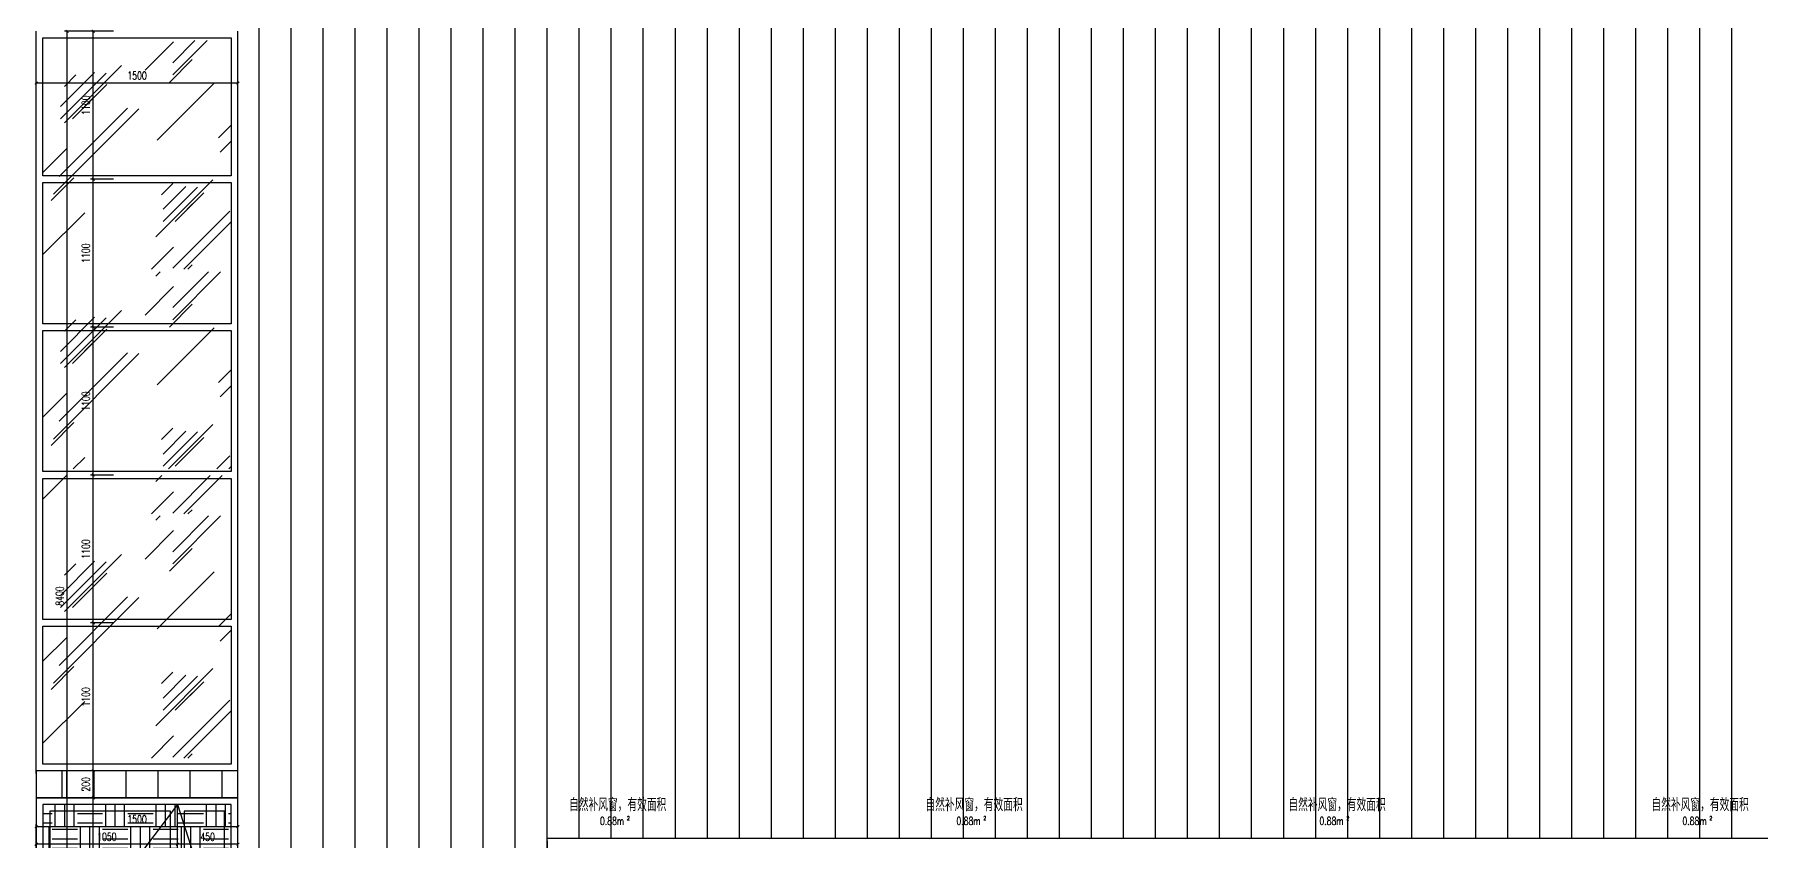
# Model space of a CAD drawing. Extents: x -2377130 to 293730, y -2 to 754590.
# Drawn here: x 26307 to 39150, y 519612 to 525612 of the extents above; entities that cross this region are included whole.
import ezdxf

# ---------------------------------------------------------------- set-up
doc = ezdxf.new("R2010")
doc.units = 0
doc.header["$LTSCALE"] = 1000
doc.header["$MEASUREMENT"] = 0
doc.layers.get('Defpoints').update_dxf_attribs({"color": 210})
for name, color, linetype in [('A-HATCH-2', 251, 'Continuous'), ('A-LIN-V', 9, 'Continuous'), ('A-WINDOW', 140, 'Continuous'), ('A-门窗表显示尺寸', 160, 'Continuous'), ('SPACE', 7, 'Continuous'), ('SPACE_HATCH', 8, 'Continuous'), ('参考线', 8, 'Continuous')]:
    doc.layers.add(name, color=color, linetype=linetype)
doc.layers.add('A-WALL-HATCH', color=8, linetype='Continuous', lineweight=13)
doc.styles.add('_TCH_DIM_T3', font='SIMPLEX', dxfattribs={"width": 0.705882, "bigfont": 'GBCBIG'})
doc.styles.add('_TCH_SPACE', font='SIMPLEX', dxfattribs={"height": 5, "bigfont": 'GBCBIG'})
doc.styles.add('A-DIM_T3', font='SIMPLEX', dxfattribs={"width": 0.705882, "bigfont": 'GBCBIG'})
doc.dimstyles.new('_TCH_ARCH&&20', dxfattribs={"dimtxt": 59.5, "dimasz": 20, "dimexe": 20, "dimexo": 20, "dimgap": 25.25, "dimtad": 1, "dimdec": 0, "dimzin": 0, "dimdsep": 46, "dimtxsty": '_TCH_DIM_T3', "dimblk": 'ARCHTICK', "dimcen": 0.09, "dimclrt": 7, "dimazin": 2, "dimtfac": 1, "dimtdec": 0, "dimtix": 1, "dimtmove": 2, "dimatfit": 3, "dimfxl": 0, "dimtolj": 1, "dimtzin": 0, "dimarcsym": 0})
doc.dimstyles.new('A-DIM&&20', dxfattribs={"dimtxt": 59.5, "dimasz": 20, "dimexe": 20, "dimexo": 20, "dimgap": 25.25, "dimtad": 1, "dimdec": 0, "dimzin": 0, "dimdsep": 46, "dimtxsty": 'A-DIM_T3', "dimblk": 'ARCHTICK', "dimcen": 0.09, "dimclrt": 7, "dimazin": 2, "dimtfac": 1, "dimtdec": 0, "dimtix": 1, "dimtmove": 2, "dimatfit": 3, "dimfxl": 0, "dimtolj": 1, "dimtzin": 0, "dimarcsym": 0})

# ---------------------------------------------------------------- blocks, each defined once
blk = doc.blocks.new('_ArchTick')
at = {"color": 0, "linetype": 'ByBlock', "const_width": 0.4}
blk.add_lwpolyline([(-0.5, -0.5), (0.5, 0.5)], dxfattribs=at)
blk = doc.blocks.new('*D1613')
at = {"layer": 'A-门窗表显示尺寸', "color": 0, "lineweight": -2}
for p, q in [((30119, 519617), (30119, 519350)), ((51019, 519617), (51019, 519350)), ((30119, 519370), (51019, 519370))]:
    blk.add_line(p, q, dxfattribs=at)
at = {"layer": 'Defpoints', "color": 0}
for p in [(30119, 519637), (51019, 519637), (51019, 519370)]:
    blk.add_point(p, dxfattribs=at)
at = {"layer": 'A-门窗表显示尺寸', "color": 0, "lineweight": -2, "xscale": 20, "yscale": 20, "zscale": 20, "rotation": 180}
blk.add_blockref('_ArchTick', (30119, 519370), dxfattribs=at)
at = {"layer": 'A-门窗表显示尺寸', "color": 0, "lineweight": -2, "xscale": 20, "yscale": 20, "zscale": 20}
blk.add_blockref('_ArchTick', (51019, 519370), dxfattribs=at)
at = {"layer": 'A-门窗表显示尺寸', "color": 7, "insert": (40569, 519425), "char_height": 59.5, "attachment_point": 5, "style": 'A-DIM_T3'}
blk.add_mtext('\\A1;20900', dxfattribs=at)
blk = doc.blocks.new('*D1614')
at = {"layer": 'A-门窗表显示尺寸', "color": 0, "lineweight": -2}
for p, q in [((26893, 520137), (26723, 520137)), ((26743, 519937), (26743, 520137)), ((26893, 519937), (26723, 519937))]:
    blk.add_line(p, q, dxfattribs=at)
at = {"layer": 'Defpoints', "color": 0}
for p in [(26743, 520137), (26913, 520137), (26913, 519937)]:
    blk.add_point(p, dxfattribs=at)
at = {"layer": 'A-门窗表显示尺寸', "color": 0, "lineweight": -2, "xscale": 20, "yscale": 20, "zscale": 20}
for p, rotation in [((26743, 520137), 90), ((26743, 519937), 270)]:
    blk.add_blockref('_ArchTick', p, dxfattribs=dict(at, rotation=rotation))
at = {"layer": 'A-门窗表显示尺寸', "color": 7, "insert": (26688, 520037), "char_height": 59.5, "attachment_point": 5, "rotation": 90, "style": '_TCH_DIM_T3'}
blk.add_mtext('\\A1;200', dxfattribs=at)
blk = doc.blocks.new('*D1615')
at = {"layer": 'A-门窗表显示尺寸', "color": 0, "lineweight": -2}
for p, q in [((26893, 521237), (26723, 521237)), ((26743, 520137), (26743, 521237)), ((26893, 520137), (26723, 520137))]:
    blk.add_line(p, q, dxfattribs=at)
at = {"layer": 'Defpoints', "color": 0}
for p in [(26743, 521237), (26913, 521237), (26913, 520137)]:
    blk.add_point(p, dxfattribs=at)
at = {"layer": 'A-门窗表显示尺寸', "color": 0, "lineweight": -2, "xscale": 20, "yscale": 20, "zscale": 20}
for p, rotation in [((26743, 521237), 90), ((26743, 520137), 270)]:
    blk.add_blockref('_ArchTick', p, dxfattribs=dict(at, rotation=rotation))
at = {"layer": 'A-门窗表显示尺寸', "color": 7, "insert": (26688, 520687), "char_height": 59.5, "attachment_point": 5, "rotation": 90, "style": '_TCH_DIM_T3'}
blk.add_mtext('\\A1;1100', dxfattribs=at)
blk = doc.blocks.new('*D1616')
at = {"layer": 'A-门窗表显示尺寸', "color": 0, "lineweight": -2}
for p, q in [((26893, 522337), (26723, 522337)), ((26743, 521237), (26743, 522337)), ((26893, 521237), (26723, 521237))]:
    blk.add_line(p, q, dxfattribs=at)
at = {"layer": 'Defpoints', "color": 0}
for p in [(26743, 522337), (26913, 522337), (26913, 521237)]:
    blk.add_point(p, dxfattribs=at)
at = {"layer": 'A-门窗表显示尺寸', "color": 0, "lineweight": -2, "xscale": 20, "yscale": 20, "zscale": 20}
for p, rotation in [((26743, 522337), 90), ((26743, 521237), 270)]:
    blk.add_blockref('_ArchTick', p, dxfattribs=dict(at, rotation=rotation))
at = {"layer": 'A-门窗表显示尺寸', "color": 7, "insert": (26688, 521787), "char_height": 59.5, "attachment_point": 5, "rotation": 90, "style": '_TCH_DIM_T3'}
blk.add_mtext('\\A1;1100', dxfattribs=at)
blk = doc.blocks.new('*D1617')
at = {"layer": 'A-门窗表显示尺寸', "color": 0, "lineweight": -2}
for p, q in [((26893, 523437), (26723, 523437)), ((26743, 522337), (26743, 523437)), ((26893, 522337), (26723, 522337))]:
    blk.add_line(p, q, dxfattribs=at)
at = {"layer": 'Defpoints', "color": 0}
for p in [(26743, 523437), (26913, 523437), (26913, 522337)]:
    blk.add_point(p, dxfattribs=at)
at = {"layer": 'A-门窗表显示尺寸', "color": 0, "lineweight": -2, "xscale": 20, "yscale": 20, "zscale": 20}
for p, rotation in [((26743, 523437), 90), ((26743, 522337), 270)]:
    blk.add_blockref('_ArchTick', p, dxfattribs=dict(at, rotation=rotation))
at = {"layer": 'A-门窗表显示尺寸', "color": 7, "insert": (26688, 522887), "char_height": 59.5, "attachment_point": 5, "rotation": 90, "style": '_TCH_DIM_T3'}
blk.add_mtext('\\A1;1100', dxfattribs=at)
blk = doc.blocks.new('*D1618')
at = {"layer": 'A-门窗表显示尺寸', "color": 0, "lineweight": -2}
for p, q in [((26893, 524537), (26723, 524537)), ((26743, 523437), (26743, 524537)), ((26893, 523437), (26723, 523437))]:
    blk.add_line(p, q, dxfattribs=at)
at = {"layer": 'Defpoints', "color": 0}
for p in [(26743, 524537), (26913, 524537), (26913, 523437)]:
    blk.add_point(p, dxfattribs=at)
at = {"layer": 'A-门窗表显示尺寸', "color": 0, "lineweight": -2, "xscale": 20, "yscale": 20, "zscale": 20}
for p, rotation in [((26743, 524537), 90), ((26743, 523437), 270)]:
    blk.add_blockref('_ArchTick', p, dxfattribs=dict(at, rotation=rotation))
at = {"layer": 'A-门窗表显示尺寸', "color": 7, "insert": (26688, 523987), "char_height": 59.5, "attachment_point": 5, "rotation": 90, "style": '_TCH_DIM_T3'}
blk.add_mtext('\\A1;1100', dxfattribs=at)
blk = doc.blocks.new('*D1619')
at = {"layer": 'A-门窗表显示尺寸', "color": 0, "lineweight": -2}
for p, q in [((26893, 525637), (26723, 525637)), ((26743, 524537), (26743, 525637)), ((26893, 524537), (26723, 524537))]:
    blk.add_line(p, q, dxfattribs=at)
at = {"layer": 'Defpoints', "color": 0}
for p in [(26743, 525637), (26913, 525637), (26913, 524537)]:
    blk.add_point(p, dxfattribs=at)
at = {"layer": 'A-门窗表显示尺寸', "color": 0, "lineweight": -2, "xscale": 20, "yscale": 20, "zscale": 20}
for p, rotation in [((26743, 525637), 90), ((26743, 524537), 270)]:
    blk.add_blockref('_ArchTick', p, dxfattribs=dict(at, rotation=rotation))
at = {"layer": 'A-门窗表显示尺寸', "color": 7, "insert": (26688, 525087), "char_height": 59.5, "attachment_point": 5, "rotation": 90, "style": '_TCH_DIM_T3'}
blk.add_mtext('\\A1;1100', dxfattribs=at)
blk = doc.blocks.new('*D1620')
at = {"layer": 'A-门窗表显示尺寸', "color": 0, "lineweight": -2}
for p, q in [((26873, 525637), (26529, 525637)), ((26549, 517237), (26549, 525637)), ((26873, 517237), (26529, 517237))]:
    blk.add_line(p, q, dxfattribs=at)
at = {"layer": 'Defpoints', "color": 0}
for p in [(26549, 525637), (26893, 525637), (26893, 517237)]:
    blk.add_point(p, dxfattribs=at)
at = {"layer": 'A-门窗表显示尺寸', "color": 0, "lineweight": -2, "xscale": 20, "yscale": 20, "zscale": 20}
for p, rotation in [((26549, 525637), 90), ((26549, 517237), 270)]:
    blk.add_blockref('_ArchTick', p, dxfattribs=dict(at, rotation=rotation))
at = {"layer": 'A-门窗表显示尺寸', "color": 7, "insert": (26494, 521437), "char_height": 59.5, "attachment_point": 5, "rotation": 90, "style": '_TCH_DIM_T3'}
blk.add_mtext('\\A1;8400', dxfattribs=at)
blk = doc.blocks.new('*D1621')
at = {"layer": 'A-门窗表显示尺寸', "color": 0, "lineweight": -2}
for p, q in [((26319, 525103), (26319, 525272)), ((27819, 525252), (26319, 525252)), ((27819, 525103), (27819, 525272))]:
    blk.add_line(p, q, dxfattribs=at)
at = {"layer": 'Defpoints', "color": 0}
for p in [(26319, 525252), (26319, 525083), (27819, 525083)]:
    blk.add_point(p, dxfattribs=at)
at = {"layer": 'A-门窗表显示尺寸', "color": 0, "lineweight": -2, "xscale": 20, "yscale": 20, "zscale": 20, "rotation": 180}
blk.add_blockref('_ArchTick', (26319, 525252), dxfattribs=at)
at = {"layer": 'A-门窗表显示尺寸', "color": 0, "lineweight": -2, "xscale": 20, "yscale": 20, "zscale": 20}
blk.add_blockref('_ArchTick', (27819, 525252), dxfattribs=at)
at = {"layer": 'A-门窗表显示尺寸', "color": 7, "insert": (27069, 525307), "char_height": 59.5, "attachment_point": 5, "style": 'A-DIM_T3'}
blk.add_mtext('\\A1;1500', dxfattribs=at)
blk = doc.blocks.new('*D1720')
at = {"layer": 'A-门窗表显示尺寸', "color": 0, "lineweight": -2}
for p, q in [((26879, 519937), (26723, 519937)), ((26743, 517237), (26743, 519937)), ((26879, 517237), (26723, 517237))]:
    blk.add_line(p, q, dxfattribs=at)
at = {"layer": 'Defpoints', "color": 0}
for p in [(26743, 519937), (26899, 519937), (26899, 517237)]:
    blk.add_point(p, dxfattribs=at)
at = {"layer": 'A-门窗表显示尺寸', "color": 0, "lineweight": -2, "xscale": 20, "yscale": 20, "zscale": 20}
for p, rotation in [((26743, 519937), 90), ((26743, 517237), 270)]:
    blk.add_blockref('_ArchTick', p, dxfattribs=dict(at, rotation=rotation))
at = {"layer": 'A-门窗表显示尺寸', "color": 7, "insert": (26688, 518587), "char_height": 59.5, "attachment_point": 5, "rotation": 90, "style": 'A-DIM_T3'}
blk.add_mtext('\\A1;2700', dxfattribs=at)
blk = doc.blocks.new('*D1721')
at = {"layer": 'A-门窗表显示尺寸', "color": 0, "lineweight": -2}
for p, q in [((27369, 519443), (27369, 519612)), ((27819, 519592), (27369, 519592)), ((27819, 519443), (27819, 519612))]:
    blk.add_line(p, q, dxfattribs=at)
at = {"layer": 'Defpoints', "color": 0}
for p in [(27369, 519592), (27369, 519423), (27819, 519423)]:
    blk.add_point(p, dxfattribs=at)
at = {"layer": 'A-门窗表显示尺寸', "color": 0, "lineweight": -2, "xscale": 20, "yscale": 20, "zscale": 20, "rotation": 180}
blk.add_blockref('_ArchTick', (27369, 519592), dxfattribs=at)
at = {"layer": 'A-门窗表显示尺寸', "color": 0, "lineweight": -2, "xscale": 20, "yscale": 20, "zscale": 20}
blk.add_blockref('_ArchTick', (27819, 519592), dxfattribs=at)
at = {"layer": 'A-门窗表显示尺寸', "color": 7, "insert": (27594, 519647), "char_height": 59.5, "attachment_point": 5, "style": 'A-DIM_T3'}
blk.add_mtext('\\A1;450', dxfattribs=at)
blk = doc.blocks.new('*D1722')
at = {"layer": 'A-门窗表显示尺寸', "color": 0, "lineweight": -2}
for p, q in [((26319, 519443), (26319, 519612)), ((27369, 519592), (26319, 519592)), ((27369, 519443), (27369, 519612))]:
    blk.add_line(p, q, dxfattribs=at)
at = {"layer": 'Defpoints', "color": 0}
for p in [(26319, 519592), (26319, 519423), (27369, 519423)]:
    blk.add_point(p, dxfattribs=at)
at = {"layer": 'A-门窗表显示尺寸', "color": 0, "lineweight": -2, "xscale": 20, "yscale": 20, "zscale": 20}
for p, rotation in [((26319, 519592), 180.0000000000032), ((27369, 519592), 3.117506253147439e-12)]:
    blk.add_blockref('_ArchTick', p, dxfattribs=dict(at, rotation=rotation))
at = {"layer": 'A-门窗表显示尺寸', "color": 7, "insert": (26844, 519647), "char_height": 59.5, "attachment_point": 5, "style": 'A-DIM_T3'}
blk.add_mtext('\\A1;1050', dxfattribs=at)
blk = doc.blocks.new('*D1723')
at = {"layer": 'A-门窗表显示尺寸', "color": 0, "lineweight": -2}
for p, q in [((26319, 519573), (26319, 519742)), ((27819, 519722), (26319, 519722)), ((27819, 519573), (27819, 519742))]:
    blk.add_line(p, q, dxfattribs=at)
at = {"layer": 'Defpoints', "color": 0}
for p in [(26319, 519722), (26319, 519553), (27819, 519553)]:
    blk.add_point(p, dxfattribs=at)
at = {"layer": 'A-门窗表显示尺寸', "color": 0, "lineweight": -2, "xscale": 20, "yscale": 20, "zscale": 20}
for p, rotation in [((26319, 519722), 180.0000000000022), ((27819, 519722), 2.238209617644316e-12)]:
    blk.add_blockref('_ArchTick', p, dxfattribs=dict(at, rotation=rotation))
at = {"layer": 'A-门窗表显示尺寸', "color": 7, "insert": (27069, 519777), "char_height": 59.5, "attachment_point": 5, "style": 'A-DIM_T3'}
blk.add_mtext('\\A1;1500', dxfattribs=at)

msp = doc.modelspace()

# ---------------------------------------------------------------- hatches: boundary and pattern name
at = {"layer": 'A-HATCH-2'}
h = msp.add_hatch(dxfattribs=at)
h.set_pattern_fill('ANSI31', color=8, scale=150, angle=45)
h.set_pattern_definition([(90, (-63500, -100), (-238.125, 0), [])])
h.paths.add_polyline_path([(27819.3, 520137.5), (26319.3, 520137.5), (26319.3, 519937.5), (27819.3, 519937.5)])
at = {"layer": 'A-WALL-HATCH'}
h = msp.add_hatch(dxfattribs=at)
h.set_pattern_fill('玻璃2', color=8, scale=100)
h.set_pattern_definition([(45, (2950370, 40), (0, 1527.35065), [600, -360, 600, -360, 240, -523.28157]), (45, (2950340, 70), (0, 1527.35065), [480, -600, 360, -360, 420, -463.28157]), (45, (2950340, 160), (0, 1527.35065), [360, -720, 240, -360, 540, -463.28157]), (45, (2950430, 70), (0, 1527.35065), [360, -720, 300, -1303.2815]), (45, (2950520, 160), (0, 1527.35065), [180, -900, 120, -1483.2815]), (45, (2950370, 310), (0, 1527.35065), [120, -900, 120, -480, 300, -763.28157]), (45, (2950910, 220), (0, 1527.35065), [600, -900, 720, -475.28157]), (45, (2950910, 130), (0, 1527.35065), [840, -600, 900, -355.28157]), (45, (2951060, 250), (0, -1697.05627), [600, -840, 480, -763.28157]), (45, (2950970, 430), (0, 1527.35065), [300, -1200, 360, -823.28157]), (45, (2951150, 340), (0, 1527.35065), [240, -1200, 240, -1003.2815])])
h.paths.add_polyline_path([(27769.3, 523867.5), (26369.3, 523867.5), (26369.3, 525567.5), (27769.3, 525567.5)])
h = msp.add_hatch(dxfattribs=at)
h.set_pattern_fill('玻璃2', color=8, scale=100)
h.set_pattern_definition([(45, (2950370, -1780), (0, 1527.35065), [600, -360, 600, -360, 240, -523.28157]), (45, (2950340, -1750), (0, 1527.35065), [480, -600, 360, -360, 420, -463.28157]), (45, (2950340, -1660), (0, 1527.35065), [360, -720, 240, -360, 540, -463.28157]), (45, (2950430, -1750), (0, 1527.35065), [360, -720, 300, -1303.2815]), (45, (2950520, -1660), (0, 1527.35065), [180, -900, 120, -1483.2815]), (45, (2950370, -1510), (0, 1527.35065), [120, -900, 120, -480, 300, -763.28157]), (45, (2950910, -1600), (0, 1527.35065), [600, -900, 720, -475.28157]), (45, (2950910, -1690), (0, 1527.35065), [840, -600, 900, -355.28157]), (45, (2951060, -1570), (0, -1697.05627), [600, -840, 480, -763.28157]), (45, (2950970, -1390), (0, 1527.35065), [300, -1200, 360, -823.28157]), (45, (2951150, -1480), (0, 1527.35065), [240, -1200, 240, -1003.2815])])
h.paths.add_polyline_path([(26369.3, 522332.5), (27769.3, 522332.5), (27769.3, 522047.5), (26369.3, 522047.5)])
h.paths.add_polyline_path([(27769.3, 522382.5), (26369.3, 522382.5), (26369.3, 523847.5), (27769.3, 523847.5)])
h = msp.add_hatch(dxfattribs=at)
h.set_pattern_fill('玻璃2', color=8, scale=100)
h.set_pattern_definition([(45, (2950370, -3595), (0, 1527.35065), [600, -360, 600, -360, 240, -523.28157]), (45, (2950340, -3565), (0, 1527.35065), [480, -600, 360, -360, 420, -463.28157]), (45, (2950340, -3475), (0, 1527.35065), [360, -720, 240, -360, 540, -463.28157]), (45, (2950430, -3565), (0, 1527.35065), [360, -720, 300, -1303.2815]), (45, (2950520, -3475), (0, 1527.35065), [180, -900, 120, -1483.2815]), (45, (2950370, -3325), (0, 1527.35065), [120, -900, 120, -480, 300, -763.28157]), (45, (2950910, -3415), (0, 1527.35065), [600, -900, 720, -475.28157]), (45, (2950910, -3505), (0, 1527.35065), [840, -600, 900, -355.28157]), (45, (2951060, -3385), (0, -1697.05627), [600, -840, 480, -763.28157]), (45, (2950970, -3205), (0, 1527.35065), [300, -1200, 360, -823.28157]), (45, (2951150, -3295), (0, 1527.35065), [240, -1200, 240, -1003.2815])])
h.paths.add_polyline_path([(27769.3, 520232.5), (26369.3, 520232.5), (26369.3, 522032.5), (27769.3, 522032.5)])
at = {"layer": 'SPACE_HATCH'}
h = msp.add_hatch(dxfattribs=at)
h.set_pattern_fill('土壤', color=8, scale=50, style=0)
h.set_pattern_definition([(0, (0, 0), (187.5, 187.5), [187.5, -187.5]), (0, (0, 70.31), (187.5, 187.5), [187.5, -187.5]), (0, (0, 140.62), (187.5, 187.5), [187.5, -187.5]), (90, (23.44, 164.06), (-187.5, 187.5), [187.5, -187.5]), (90, (93.75, 164.06), (-187.5, 187.5), [187.5, -187.5]), (90, (164.06, 164.06), (-187.5, 187.5), [187.5, -187.5])])
h.paths.add_polyline_path([(26369.3, 517237.5), (27769.3, 517237.5), (27769.3, 519887.5), (26369.3, 519887.5)])
h.paths.add_polyline_path([(27359.6, 518964), (26655.1, 518964), (26655.1, 519094), (27359.6, 519094)])
h.paths.add_polyline_path([(27120.7, 518870.8), (26895.3, 518870.8), (26895.3, 518955), (27120.7, 518955)])

# ---------------------------------------------------------------- linework, layer by layer
at = {"layer": 'A-HATCH-2', "color": 8, "linetype": 'Continuous'}
for p, q in [((27976.9, 517237.5), (27976.9, 535687.5)), ((28215, 517237.5), (28215, 535687.5)), ((28453.1, 517237.5), (28453.1, 535687.5)), ((28691.3, 517237.5), (28691.3, 535687.5)), ((28929.4, 517237.5), (28929.4, 535687.5)), ((29167.5, 517237.5), (29167.5, 535687.5)), ((29405.6, 517237.5), (29405.6, 535687.5)), ((29643.8, 517237.5), (29643.8, 535687.5)), ((29881.9, 517237.5), (29881.9, 535687.5)), ((30120, 519637.5), (30120, 535687.5)), ((30358.1, 519637.5), (30358.1, 535687.5)), ((30596.3, 519637.5), (30596.3, 535687.5)), ((30834.4, 519637.5), (30834.4, 535687.5)), ((31072.5, 519637.5), (31072.5, 535687.5)), ((31310.6, 519637.5), (31310.6, 535687.5)), ((31548.8, 519637.5), (31548.8, 535687.5)), ((31786.9, 519637.5), (31786.9, 535687.5)), ((32025, 519637.5), (32025, 535687.5)), ((32263.1, 519637.5), (32263.1, 535687.5)), ((32501.3, 519637.5), (32501.3, 535687.5)), ((32739.4, 519637.5), (32739.4, 535687.5)), ((32977.5, 519637.5), (32977.5, 535687.5)), ((33215.6, 519637.5), (33215.6, 535687.5)), ((33453.8, 519637.5), (33453.8, 535687.5)), ((33691.9, 519637.5), (33691.9, 535687.5)), ((33930, 519637.5), (33930, 535687.5)), ((34168.1, 519637.5), (34168.1, 535687.5)), ((34406.3, 519637.5), (34406.3, 535687.5)), ((34644.4, 519637.5), (34644.4, 535687.5)), ((34882.5, 519637.5), (34882.5, 535687.5)), ((35120.6, 519637.5), (35120.6, 535687.5)), ((35358.8, 519637.5), (35358.8, 535687.5)), ((35596.9, 519637.5), (35596.9, 535687.5)), ((35835, 519637.5), (35835, 535687.5)), ((36073.1, 519637.5), (36073.1, 535687.5)), ((36311.3, 519637.5), (36311.3, 535687.5)), ((36549.4, 519637.5), (36549.4, 535687.5)), ((36787.5, 519637.5), (36787.5, 535687.5)), ((37025.6, 519637.5), (37025.6, 535687.5)), ((37263.8, 519637.5), (37263.8, 535687.5)), ((37501.9, 519637.5), (37501.9, 535687.5)), ((37740, 519637.5), (37740, 535687.5)), ((37978.1, 519637.5), (37978.1, 535687.5)), ((38216.3, 519637.5), (38216.3, 535687.5)), ((38454.4, 519637.5), (38454.4, 535687.5)), ((38692.5, 519637.5), (38692.5, 535687.5)), ((38930.6, 519637.5), (38930.6, 535687.5))]:
    msp.add_line(p, q, dxfattribs=at)
at = {"layer": 'A-LIN-V', "color": 8}
msp.add_line((27819.3, 520137.5), (26419.3, 520137.5), dxfattribs=at)
at = {"layer": 'A-WALL-HATCH', "color": 8}
msp.add_line((26543.3, 519937.5), (26543.3, 520137.5), dxfattribs=at)
at = {"layer": 'A-WINDOW', "color": 8}
for p, q in [((26319.3, 520117.5), (26319.3, 525637.5)), ((27819.3, 520117.5), (27819.3, 525637.5)), ((27819.3, 520137.5), (26319.3, 520137.5)), ((27819.3, 519937.5), (26319.3, 519937.5)), ((26319.3, 519937.5), (26319.3, 517237.5)), ((27819.3, 517237.5), (27819.3, 519937.5)), ((27369.3, 519887.5), (26369.3, 519887.5)), ((26369.3, 519887.5), (26369.3, 517237.5)), ((27318.9, 519837.5), (26419.3, 519837.5)), ((26419.3, 519837.5), (26419.3, 517287.5)), ((27318.9, 517287.5), (27318.9, 519837.5)), ((27369.3, 517237.5), (27369.3, 519887.5)), ((27769.3, 519887.5), (27369.3, 519887.5)), ((27419.3, 519837.5), (27419.3, 517287.5)), ((27719.3, 519837.5), (27419.3, 519837.5)), ((27719.3, 517287.5), (27719.3, 519837.5)), ((27769.3, 517237.5), (27769.3, 519887.5))]:
    msp.add_line(p, q, dxfattribs=at)
for points in [[(27769.3, 524562.5), (26369.3, 524562.5), (26369.3, 525587.5), (27769.3, 525587.5)], [(27769.3, 523462.5), (26369.3, 523462.5), (26369.3, 524512.5), (27769.3, 524512.5)], [(27769.3, 522362.5), (26369.3, 522362.5), (26369.3, 523412.5), (27769.3, 523412.5)], [(27769.3, 522312.5), (27769.3, 521262.5), (26369.3, 521262.5), (26369.3, 522312.5)], [(27769.3, 520187.5), (26369.3, 520187.5), (26369.3, 521212.5), (27769.3, 521212.5)], [(27819.3, 520137.5), (26319.3, 520137.5), (26319.3, 519937.5), (27819.3, 519937.5)]]:
    msp.add_lwpolyline(points, close=True, dxfattribs=at)
for points in [[(27369.3, 519887.5), (26419.3, 518630), (27369.3, 517237.5)], [(27369.3, 519887.5), (27769.3, 518640), (27369.3, 517237.5)]]:
    msp.add_lwpolyline(points, dxfattribs=at)

# ---------------------------------------------------------------- texts
at = {"layer": 'SPACE', "color": 8, "style": '_TCH_SPACE'}
for p in [(30281.7, 519837.5), (32932.5, 519837.5), (32932.5, 519837.5), (35632.5, 519837.5), (35632.5, 519837.5), (38332.5, 519837.5), (38332.5, 519837.5)]:
    msp.add_text('自然补风窗，有效面积', height=96.45, dxfattribs=at).set_placement(p)
at = {"layer": 'SPACE', "color": 8, "style": '_TCH_SPACE', "width": 0.705882}
for s, height, p in [('2', 29.8, (30711.9, 519770.1)), ('2', 29.8, (33362.7, 519770.1)), ('2', 29.8, (33362.7, 519770.1)), ('2', 29.8, (36062.7, 519770.1)), ('2', 29.8, (36062.7, 519770.1)), ('2', 29.8, (38762.7, 519770.1)), ('2', 29.8, (38762.7, 519770.1)), ('0.88m', 59.5, (30511.9, 519735.1)), ('0.88m', 59.5, (33162.7, 519735.1)), ('0.88m', 59.5, (33162.7, 519735.1)), ('0.88m', 59.5, (35862.7, 519735.1)), ('0.88m', 59.5, (35862.7, 519735.1)), ('0.88m', 59.5, (38562.7, 519735.1)), ('0.88m', 59.5, (38562.7, 519735.1))]:
    msp.add_text(s, height=height, dxfattribs=at).set_placement(p)

# ---------------------------------------------------------------- dimensions: what is measured, and where the dimension line sits
at = {"layer": 'A-门窗表显示尺寸', "color": 8}
for p1, p2, distance, dimstyle, picture, middle in [((26893.3, 517237.5), (26893.3, 525637.5), 344.3, '_TCH_ARCH&&20', '*D1620', (26493.9, 521437.5)), ((26913.3, 524537.5), (26913.3, 525637.5), 170, '_TCH_ARCH&&20', '*D1619', (26688.3, 525087.5)), ((27819.3, 525082.5), (26319.3, 525082.5), -169.5, 'A-DIM&&20', '*D1621', (27069.3, 525307)), ((26913.3, 523437.5), (26913.3, 524537.5), 170, '_TCH_ARCH&&20', '*D1618', (26688.3, 523987.5)), ((26913.3, 522337.5), (26913.3, 523437.5), 170, '_TCH_ARCH&&20', '*D1617', (26688.3, 522887.5)), ((26913.3, 521237.5), (26913.3, 522337.5), 170, '_TCH_ARCH&&20', '*D1616', (26688.3, 521787.5)), ((26913.3, 520137.5), (26913.3, 521237.5), 170, '_TCH_ARCH&&20', '*D1615', (26688.3, 520687.5)), ((26913.3, 519937.5), (26913.3, 520137.5), 170, '_TCH_ARCH&&20', '*D1614', (26688.3, 520037.5)), ((26899.3, 517237.5), (26899.3, 519937.5), 156.1, 'A-DIM&&20', '*D1720', (26688.3, 518587.5)), ((27819.3, 519552.5), (26319.3, 519552.5), -169.5, 'A-DIM&&20', '*D1723', (27069.3, 519777)), ((27369.3, 519422.5), (26319.3, 519422.5), -169.5, 'A-DIM&&20', '*D1722', (26844.3, 519647)), ((27819.3, 519422.5), (27369.3, 519422.5), -169.5, 'A-DIM&&20', '*D1721', (27594.3, 519647))]:
    dim = msp.add_aligned_dim(p1=p1, p2=p2, distance=distance, dimstyle=dimstyle, dxfattribs=at)
    dim.commit()
    dim.dimension.update_dxf_attribs({"geometry": picture, "text_midpoint": middle})

# ---------------------------------------------------------------- next in the draw order: wipeouts: each hides what was drawn before it
at = {"color": 8}
msp.add_wipeout([(30119.3, 517237.5), (51019.3, 517237.5), (51019.3, 519637.5), (30119.3, 519637.5)], dxfattribs=at).dxf.layer = '参考线'

# ---------------------------------------------------------------- next in the draw order: linework, layer by layer
at = {"layer": 'A-WINDOW', "color": 8}
msp.add_lwpolyline([(51019.3, 517237.5), (30119.3, 517237.5), (30119.3, 519637.5), (51019.3, 519637.5)], close=True, dxfattribs=at)

# ---------------------------------------------------------------- next in the draw order: dimensions: what is measured, and where the dimension line sits
at = {"layer": 'A-门窗表显示尺寸', "color": 8}
dim = msp.add_aligned_dim(p1=(30119.3, 519637.5), p2=(51019.3, 519637.5), distance=-267.5, dimstyle='A-DIM&&20', dxfattribs=at)
dim.commit()
dim.dimension.update_dxf_attribs({"geometry": '*D1613', "text_midpoint": (40569.3, 519425)})

doc.saveas('drawing.dxf')
